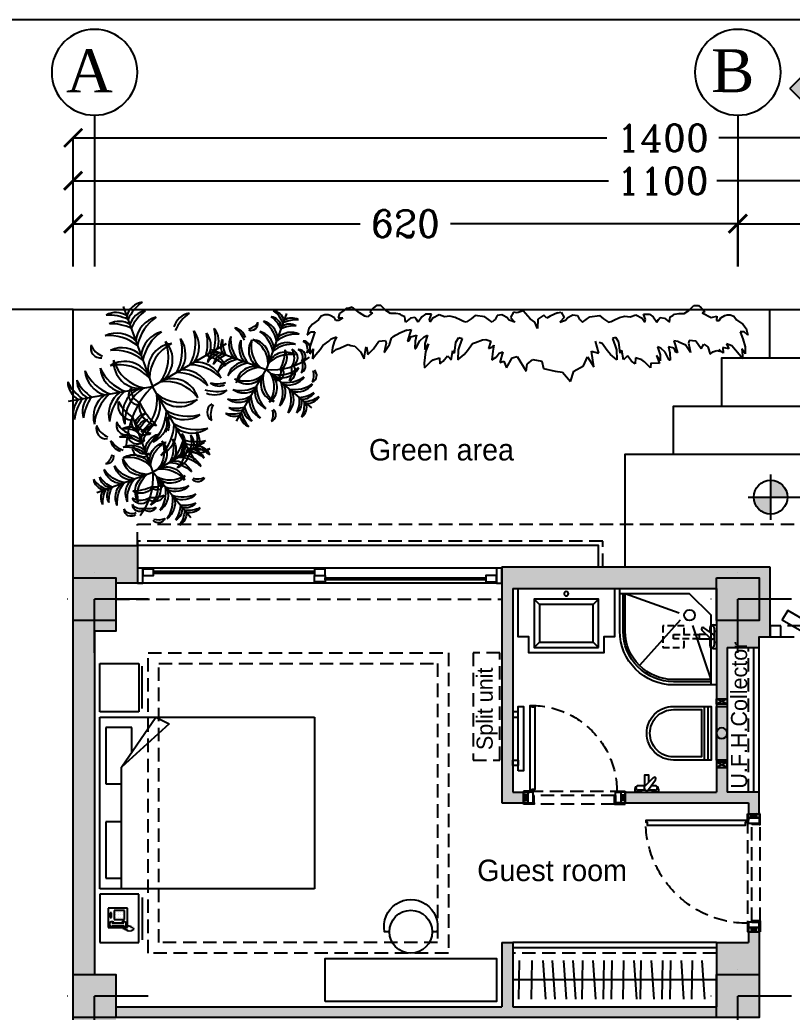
# Model space of a CAD drawing. Header units: millimetres. Extents: x 118878 to 201916, y 10986 to 20993.
# Drawn here: x 179731 to 180452, y 17538 to 18463 of the extents above; entities that cross this region are included whole.
import ezdxf
from ezdxf.enums import TextEntityAlignment as Align

# ---------------------------------------------------------------- set-up
doc = ezdxf.new("R2010")
doc.units = ezdxf.units.MM
doc.header["$LTSCALE"] = 100
doc.linetypes.add('DASHDOT', pattern=[1, 0.5, -0.25, 0, -0.25])
doc.linetypes.add('HIDDEN2', pattern=[0.1875, 0.125, -0.0625])
for name, color, linetype in [('0-ceiling opening', 240, 'HIDDEN2'), ('0-NIVO', 51, 'Continuous'), ('0-WIN', 187, 'Continuous'), ('1', 1, 'Continuous'), ('2', 2, 'Continuous'), ('3', 3, 'Continuous'), ('7', 7, 'Continuous'), ('8', 8, 'HIDDEN2'), ('9', 11, 'Continuous'), ('AX', 1, 'Continuous'), ('bou', 4, 'Continuous'), ('DOOR', 2, 'Continuous'), ('furniture faz2', 181, 'Continuous'), ('K', 9, 'HIDDEN2'), ('text', 201, 'Continuous'), ('TOOLS', 1, 'Continuous'), ('TREE', 83, 'Continuous')]:
    doc.layers.add(name, color=color, linetype=linetype)
doc.styles.add('ROMANC', font='ROMANC.SHX')
doc.styles.add('SANSSERIFBOLDOBLIQUE', font='romantic.ttf', dxfattribs={"height": 0.5})
doc.styles.add('SHEET', font='andlso.ttf')
doc.dimstyles.new('1', dxfattribs={"dimtxt": 25, "dimasz": 17, "dimexe": 0, "dimexo": 0, "dimgap": 10, "dimtad": 0, "dimdec": 0, "dimzin": 0, "dimdsep": 46, "dimtxsty": 'ROMANC', "dimblk": 'ARCHTICK', "dimcen": 0, "dimclrd": 1, "dimclre": 1, "dimclrt": 3, "dimadec": 0, "dimazin": 0, "dimtfac": 1, "dimtdec": 0, "dimtofl": 0, "dimtmove": 2, "dimatfit": 3, "dimldrblk": 'ARCHTICK', "dimfxl": 1, "dimtolj": 1, "dimtzin": 0, "dimarcsym": 0})

# ---------------------------------------------------------------- blocks, each defined once
blk = doc.blocks.new('d-entry')
at = {"layer": '1', "linetype": 'HIDDEN2'}
blk.add_arc((-40, 5), 120, 152.04671, 177.95329, dxfattribs=at)
at = {"layer": '2'}
for points in [[(-146.42, 60.67), (-16.52, -14.33), (-11.52, -5.67), (-141.42, 69.33)], [(-190, 0), (-160, 0), (-160, 10), (-190, 10)], [(-10.18, 0), (-0.18, 0), (-0.18, 10), (-10.18, 10)]]:
    blk.add_lwpolyline(points, close=True, dxfattribs=at)
for radius in [3, 2]:
    blk.add_circle((-40, 5), radius, dxfattribs=at)
at = {"layer": '8'}
for p, q in [((-10.18, 10), (-160, 10)), ((-160, 0), (-10.18, 0))]:
    blk.add_line(p, q, dxfattribs=at)
blk = doc.blocks.new('D-W-90-16')
at = {"layer": 'DOOR', "color": 1}
for p, q in [((-7.5, 4), (-2.5, 1)), ((-2.5, 4), (-7.5, 1)), ((-7.5, -106), (-2.5, -103)), ((-2.5, -106), (-7.5, -103))]:
    blk.add_line(p, q, dxfattribs=at)
at = {"layer": 'DOOR', "color": 8, "linetype": 'HIDDEN2'}
for p, q in [((-11, -96), (-11, -6)), ((-3, -96), (-3, -6)), ((1, -2), (1, -100))]:
    blk.add_line(p, q, dxfattribs=at)
at = {"layer": 'DOOR', "color": 1}
for points in [[(-11, 4), (-10, 4), (-10, -6), (-11, -6)], [(-7.5, 4), (-7.5, 1), (-2.5, 1), (-2.5, 4)], [(1, 4), (0, 4), (0, -2), (1, -2)], [(-3, -6), (-3, -5), (-10, -5), (-10, -6)], [(-11, -106), (-10, -106), (-10, -96), (-11, -96)], [(-3, -96), (-3, -97), (-10, -97), (-10, -96)], [(1, -106), (0, -106), (0, -100), (1, -100)], [(-7.5, -106), (-7.5, -103), (-2.5, -103), (-2.5, -106)]]:
    blk.add_lwpolyline(points, close=True, dxfattribs=at)
at = {"layer": 'DOOR'}
for points in [[(-10, 4), (-10, 0), (0, 0), (0, 4)], [(-10, -106), (-10, -102), (0, -102), (0, -106)]]:
    blk.add_lwpolyline(points, close=True, dxfattribs=at)
at = {"layer": 'DOOR', "color": 3}
for points in [[(0, -5), (0, 0), (-10, 0), (-10, -5)], [(1.5, -2.3), (95.9, -2.3), (95.9, -3.8), (94.7, -3.8), (94.7, -6.8), (2.7, -6.8), (2.7, -3.8), (1.5, -3.8)], [(0, -97), (0, -102), (-10, -102), (-10, -97)]]:
    blk.add_lwpolyline(points, close=True, dxfattribs=at)
at = {"layer": 'DOOR', "color": 1}
blk.add_circle((0.75, -3.05), 0.75, dxfattribs=at)
at = {"layer": 'DOOR', "color": 1, "linetype": 'HIDDEN2'}
blk.add_arc((0.75, -3.05), 95.15, 270.45163, 359.54837, dxfattribs=at)
blk = doc.blocks.new('RECTANG')
for p, q in [((1, 1), (0, 1)), ((0, 1), (0, 0)), ((1, 0), (1, 1)), ((0, 0), (1, 0))]:
    blk.add_line(p, q)
blk = doc.blocks.new('bed-160')
for p, q in [((0, 85), (0, 130)), ((0, 130), (36.36, 130)), ((36.36, 130), (36.36, 85)), ((39.55, 88.15), (39.55, 127.57)), ((11.15, 114.09), (22.23, 114.09)), ((11.15, 111.87), (22.23, 111.87)), ((21.6, 116.34), (22.05, 117.67)), ((22.49, 116.78), (22.93, 118.11)), ((23.38, 117.23), (23.82, 118.56)), ((24.26, 117.67), (24.71, 119)), ((24.4, 113.77), (26.92, 114.57)), ((25.15, 118.11), (25.59, 119.44)), ((26.04, 118.56), (26.48, 119.89)), ((26.92, 118.56), (27.36, 119.89)), ((27.36, 114.12), (27.81, 115.45)), ((27.81, 118.56), (28.25, 119.89)), ((28.25, 114.57), (28.69, 115.9)), ((28.69, 118.56), (29.14, 119.89)), ((29.14, 115.01), (29.58, 116.34)), ((29.58, 118.11), (30.02, 119.44)), ((30.02, 115.45), (30.47, 116.78)), ((30.47, 117.67), (30.91, 119)), ((31.1, 116.63), (31.54, 117.96)), ((14.9, 106.52), (14.9, 106.52)), ((14.9, 104.44), (14.9, 104.44)), ((14.9, 102.37), (14.9, 102.37)), ((16.98, 106.52), (16.98, 106.52)), ((16.98, 104.44), (16.98, 104.44)), ((16.98, 102.37), (16.98, 102.37)), ((19.06, 106.52), (19.06, 106.52)), ((19.06, 104.44), (19.06, 104.44)), ((19.06, 102.37), (19.06, 102.37)), ((21.13, 106.52), (21.13, 106.52)), ((21.13, 104.44), (21.13, 104.44)), ((21.13, 102.37), (21.13, 102.37)), ((36.36, 85), (0, 85)), ((200, 80), (0, 80)), ((0, 80), (0, -80)), ((20, 80), (20, -33.23)), ((200, -80), (200, 80)), ((5.54, 17.46), (5.54, 69.96)), ((5.54, 69.96), (20, 69.96)), ((20, 17.46), (5.54, 17.46)), ((5.54, -70.39), (5.54, -17.89)), ((5.54, -17.89), (20, -17.89)), ((20, -33.23), (52.17, -80)), ((64.47, -73.61), (20, -33.23)), ((29.75, -47.41), (29.75, -70.39)), ((29.75, -70.39), (5.54, -70.39)), ((52.17, -80), (64.47, -73.61)), ((0, -80), (200, -80)), ((0, -85), (0, -130)), ((36.36, -85), (0, -85)), ((36.36, -130), (36.36, -85)), ((39.55, -88.15), (39.55, -127.57)), ((0, -130), (36.36, -130))]:
    blk.add_line(p, q)
at = {"extrusion": (0, 0, -1)}
for centre, start_param, end_param in [((11.15, 112.98), 2.853464, 8.14211), ((22.23, 112.98), 5.995057, 11.283703)]:
    blk.add_ellipse(centre, major_axis=(-1.64, 1.64), ratio=1, start_param=start_param, end_param=end_param, dxfattribs=at)
at = {"extrusion": (0, 0, -1), "rotation": 270}
for p, xscale, yscale, zscale in [((-25.64, 116.12), 18.1846601321781, 17.96035895911056, -18.1846601321781), ((-10.75, 106.87), 4.501684322508348, 1.038850228271157, -4.501684322508348), ((-22.87, 108.6), 8.310801826169257, 9.695935463864133, -8.310801826169257)]:
    blk.add_blockref('RECTANG', p, dxfattribs=dict(at, xscale=xscale, yscale=yscale, zscale=zscale))
blk = doc.blocks.new('D-WC-1')
at = {"layer": 'DOOR', "color": 8, "linetype": 'HIDDEN2'}
for p, q in [((81, 11), (6, 11)), ((81, 3), (6, 3)), ((2, -1), (85, -1))]:
    blk.add_line(p, q, dxfattribs=at)
at = {"layer": 'DOOR', "color": 1}
for p, q in [((-4, 7.5), (-1, 2.5)), ((-4, 2.5), (-1, 7.5)), ((91, 7.5), (88, 2.5)), ((91, 2.5), (88, 7.5))]:
    blk.add_line(p, q, dxfattribs=at)
for points in [[(-4, 11), (-4, 10), (6, 10), (6, 11)], [(6, 3), (5, 3), (5, 10), (6, 10)], [(91, 11), (91, 10), (81, 10), (81, 11)], [(81, 3), (82, 3), (82, 10), (81, 10)], [(-4, 7.5), (-1, 7.5), (-1, 2.5), (-4, 2.5)], [(91, -1), (91, 0), (85, 0), (85, -1)], [(91, 7.5), (88, 7.5), (88, 2.5), (91, 2.5)], [(-4, -1), (-4, 0), (2, 0), (2, -1)]]:
    blk.add_lwpolyline(points, close=True, dxfattribs=at)
at = {"layer": 'DOOR'}
for points in [[(-4, 0), (0, 0), (0, 10), (-4, 10)], [(91, 0), (87, 0), (87, 10), (91, 10)]]:
    blk.add_lwpolyline(points, close=True, dxfattribs=at)
at = {"layer": 'DOOR', "color": 3}
for points in [[(5, 0), (0, 0), (0, 10), (5, 10)], [(82, 0), (87, 0), (87, 10), (82, 10)], [(2.3, -1.5), (2.3, -80.9), (3.8, -80.9), (3.8, -79.7), (6.8, -79.7), (6.8, -2.7), (3.8, -2.7), (3.8, -1.5)]]:
    blk.add_lwpolyline(points, close=True, dxfattribs=at)
at = {"layer": 'DOOR', "color": 1}
blk.add_circle((3.05, -0.75), 0.75, dxfattribs=at)
at = {"layer": 'DOOR', "color": 1, "linetype": 'HIDDEN2'}
blk.add_arc((3.05, -0.75), 80.15, 270.45163, 359.54837, dxfattribs=at)
blk = doc.blocks.new('geberit toilet')
for p, q in [((-27, -4), (-32, -14)), ((-32, -4), (-27, -14)), ((27, -4), (32, -14)), ((32, -4), (27, -14))]:
    blk.add_line(p, q)
for points in [[(-27, -14), (-32, -14), (-32, -4), (-27, -4)], [(-25, -14), (25, -14), (25, -4), (-25, -4)], [(27, -14), (32, -14), (32, -4), (27, -4)], [(-25, -25), (25, -25), (25, -22), (-25, -22)]]:
    blk.add_lwpolyline(points, close=True)
for points in [[(0, -79), (0, -79, 0.414214), (25, -54), (25, -19), (-25, -19), (-25, -54, 0.414214)], [(0, -76, 0.414214), (22, -54), (22, -28), (-22, -28), (-22, -54, 0.414214)]]:
    blk.add_lwpolyline(points, format="xyb", close=True)
blk.add_circle((0, -9), 5)
blk = doc.blocks.new('shir-1')
for p, q in [((-19, 3), (-19, 0)), ((-13, 0), (-19, 0)), ((-9.31, 6), (-16, 6)), ((-9.22, 2), (-16, 2)), ((-13, 2), (-13, 0)), ((0, 2), (-6.78, 2)), ((0, 6), (-3.68, 6)), ((-3, 2), (-3, 0)), ((3, 0), (-3, 0)), ((3, 3), (3, 0))]:
    blk.add_line(p, q)
blk.add_lwpolyline([(-6.21, 2.49), (0.35, 11.59, 0.927043), (-1.94, 13.51), (-9.79, 5.51, 1)], format="xyb", close=True)
blk.add_lwpolyline([(-6, 9.37), (-6, 16), (-10, 16), (-10, 6)])
for centre, radius, start, end in [((-16, 3), 3, 90, 180), ((-16, 4), 2, 90, 270), ((0, 4), 2, 270, 90), ((0, 3), 3, 0, 90)]:
    blk.add_arc(centre, radius, start, end)
blk = doc.blocks.new('SSS-90')
for p, q in [((15, -20), (10, -15)), ((50, -20), (55, -15)), ((10, -75), (15, -70)), ((50, -70), (55, -75))]:
    blk.add_line(p, q)
blk.add_lwpolyline([(0, -90), (45, -90), (45, -80), (60, -80), (60, -10), (45, -10), (45, 0), (0, 0), (0, -90)])
for points in [[(55, -75), (10, -75), (10, -15), (55, -15)], [(50, -70), (15, -70), (15, -20), (50, -20)]]:
    blk.add_lwpolyline(points, close=True)
at = {"ltscale": 0.4}
blk.add_circle((5, -45), 2, dxfattribs=at)
blk = doc.blocks.new('shir-dush')
for p, q in [((-19, 3), (-19, 0)), ((-13, 0), (-19, 0)), ((-9.31, 6), (-16, 6)), ((-9.22, 2), (-16, 2)), ((-13, 2), (-13, 0)), ((0, 2), (-6.78, 2)), ((0, 6), (-3.68, 6)), ((-3, 2), (-3, 0)), ((3, 0), (-3, 0)), ((3, 3), (3, 0))]:
    blk.add_line(p, q)
at = {"linetype": 'HIDDEN2', "ltscale": 0.5}
blk.add_lwpolyline([(-6, 30), (2, 30), (2, 50), (-18, 50), (-18, 30), (-10, 30)], dxfattribs=at)
blk.add_lwpolyline([(-6, 16), (-10, 16), (-10, 40), (-6, 40)], close=True, dxfattribs=at)
blk.add_lwpolyline([(-6.21, 2.49), (0.35, 11.59, 0.927043), (-1.94, 13.51), (-9.79, 5.51, 1)], format="xyb", close=True)
blk.add_lwpolyline([(-6, 9.37), (-6, 16), (-10, 16), (-10, 6)])
for centre, radius, start, end in [((-16, 3), 3, 90, 180), ((-16, 4), 2, 90, 270), ((0, 4), 2, 270, 90), ((0, 3), 3, 0, 90)]:
    blk.add_arc(centre, radius, start, end)
blk = doc.blocks.new('z-d-4')
for p, q in [((6.96, 34.81), (25, 85)), ((0.25, 33.8), (-41.82, 71.82)), ((-55, 5), (-4.49, 21.84))]:
    blk.add_line(p, q)
for points in [[(-60, 5), (-60, 40, -0.414214), (-10, 90), (25, 90)], [(-57, 5), (-57, 40, -0.414214), (-10, 87), (25, 87)], [(-55, 5), (-55, 40, -0.414214), (-10, 85), (25, 85)]]:
    blk.add_lwpolyline(points, format="xyb")
blk.add_lwpolyline([(25, 90), (30, 90), (30, 0), (-60, 0), (-60, 5), (5, 5), (25, 25), (25, 90)])
blk.add_circle((5, 25), 5)
blk = doc.blocks.new('stools')
blk.add_lwpolyline([(0, -20), (0, -24.49, 1.224745), (0, 24.49), (0, 20)], format="xyb")
for start, end in [(90, 270), (270, 90)]:
    blk.add_arc((0, 0), 20, start, end)
blk = doc.blocks.new('C1')
at = {"layer": 'AX'}
blk.add_line((0, 100), (0, 0), dxfattribs=at)
blk.add_circle((0, 128.35), 28.35, dxfattribs=at)
blk = doc.blocks.new('_ArchTick')
at = {"color": 0, "linetype": 'ByBlock', "const_width": 0.15}
blk.add_lwpolyline([(-0.5, -0.5), (0.5, 0.5)], dxfattribs=at)
blk = doc.blocks.new('*D245')
at = {"layer": 'AX', "color": 1, "linetype": 'Continuous', "lineweight": -2, "transparency": 16777216}
for p, q in [((0, 290), (0, 330)), ((0, 330), (267.86, 330)), ((620, 330), (352.14, 330)), ((620, 290), (620, 330))]:
    blk.add_line(p, q, dxfattribs=at)
at = {"layer": 'Defpoints', "color": 0, "transparency": 16777216}
for p in [(620, 330), (0, 290), (620, 290)]:
    blk.add_point(p, dxfattribs=at)
at = {"layer": 'AX', "color": 1, "lineweight": -2, "transparency": 16777216, "xscale": 17, "yscale": 17, "zscale": 17, "rotation": 180}
blk.add_blockref('_ArchTick', (0, 330), dxfattribs=at)
at = {"layer": 'AX', "color": 1, "lineweight": -2, "transparency": 16777216, "xscale": 17, "yscale": 17, "zscale": 17}
blk.add_blockref('_ArchTick', (620, 330), dxfattribs=at)
at = {"layer": 'AX', "color": 3, "transparency": 16777216, "insert": (310, 330), "char_height": 25, "attachment_point": 5, "style": 'ROMANC'}
blk.add_mtext('\\A1;620', dxfattribs=at)
blk = doc.blocks.new('*D246')
at = {"layer": 'AX', "color": 1, "linetype": 'Continuous', "lineweight": -2, "transparency": 16777216}
for p, q in [((620, 290), (620, 330)), ((620, 330), (812.26, 330)), ((1090, 330), (897.74, 330)), ((1090, 290), (1090, 330))]:
    blk.add_line(p, q, dxfattribs=at)
at = {"layer": 'Defpoints', "color": 0, "transparency": 16777216}
for p in [(1090, 330), (620, 290), (1090, 290)]:
    blk.add_point(p, dxfattribs=at)
at = {"layer": 'AX', "color": 1, "lineweight": -2, "transparency": 16777216, "xscale": 17, "yscale": 17, "zscale": 17, "rotation": 180}
blk.add_blockref('_ArchTick', (620, 330), dxfattribs=at)
at = {"layer": 'AX', "color": 1, "lineweight": -2, "transparency": 16777216, "xscale": 17, "yscale": 17, "zscale": 17}
blk.add_blockref('_ArchTick', (1090, 330), dxfattribs=at)
at = {"layer": 'AX', "color": 3, "transparency": 16777216, "insert": (855, 330), "char_height": 25, "attachment_point": 5, "style": 'ROMANC'}
blk.add_mtext('\\A1;470', dxfattribs=at)
blk = doc.blocks.new('col40x40')
at = {"layer": 'AX'}
h = blk.add_hatch(color=252, dxfattribs=at)
h.dxf.hatch_style = 1
h.paths.add_polyline_path([(-20, -20), (20, -20), (20, 20), (-20, 20)])
at = {"layer": 'AX', "linetype": 'DASHDOT'}
for p, q in [((0, 50), (0, -50)), ((50, 0), (-50, 0))]:
    blk.add_line(p, q, dxfattribs=at)
at = {"layer": 'AX', "color": 7}
blk.add_lwpolyline([(-20, -20), (20, -20), (20, 20), (-20, 20)], close=True, dxfattribs=at)
blk = doc.blocks.new('ax-t1')
at = {"xscale": -1}
for p in [(480, -980), (1080, -980), (480, -1350), (1080, -1350)]:
    blk.add_blockref('col40x40', p, dxfattribs=at)
blk = doc.blocks.new('*D247')
at = {"layer": 'AX', "color": 1, "linetype": 'Continuous', "lineweight": -2, "transparency": 16777216}
for p, q in [((0, 290), (0, 370)), ((0, 370), (499.52, 370)), ((1100, 370), (600.48, 370)), ((1100, 290), (1100, 370))]:
    blk.add_line(p, q, dxfattribs=at)
at = {"layer": 'Defpoints', "color": 0, "transparency": 16777216}
for p in [(0, 370), (0, 290), (1100, 290)]:
    blk.add_point(p, dxfattribs=at)
at = {"layer": 'AX', "color": 1, "lineweight": -2, "transparency": 16777216, "xscale": 17, "yscale": 17, "zscale": 17, "rotation": 180}
blk.add_blockref('_ArchTick', (0, 370), dxfattribs=at)
at = {"layer": 'AX', "color": 1, "lineweight": -2, "transparency": 16777216, "xscale": 17, "yscale": 17, "zscale": 17}
blk.add_blockref('_ArchTick', (1100, 370), dxfattribs=at)
at = {"layer": 'AX', "color": 3, "transparency": 16777216, "insert": (550, 370), "char_height": 25, "attachment_point": 5, "style": 'ROMANC'}
blk.add_mtext('\\A1;1100', dxfattribs=at)
blk = doc.blocks.new('*D253')
at = {"layer": 'AX', "color": 1, "linetype": 'Continuous', "lineweight": -2, "transparency": 16777216}
for p, q in [((0, 290), (0, 410)), ((0, 410), (497.89, 410)), ((1400, 410), (602.42, 410)), ((1400, 290), (1400, 410))]:
    blk.add_line(p, q, dxfattribs=at)
at = {"layer": 'Defpoints', "color": 0, "transparency": 16777216}
for p in [(1400, 410), (0, 290), (1400, 290)]:
    blk.add_point(p, dxfattribs=at)
at = {"layer": 'AX', "color": 1, "lineweight": -2, "transparency": 16777216, "xscale": 17, "yscale": 17, "zscale": 17, "rotation": 180}
blk.add_blockref('_ArchTick', (0, 410), dxfattribs=at)
at = {"layer": 'AX', "color": 1, "lineweight": -2, "transparency": 16777216, "xscale": 17, "yscale": 17, "zscale": 17}
blk.add_blockref('_ArchTick', (1400, 410), dxfattribs=at)
at = {"layer": 'AX', "color": 3, "transparency": 16777216, "insert": (550.16, 410), "char_height": 25, "attachment_point": 5, "style": 'ROMANC'}
blk.add_mtext('\\A1;1400', dxfattribs=at)
blk = doc.blocks.new('towel-warmer')
for points in [[(-30, 5), (30, 5), (30, 10), (-30, 10)], [(-25, 0), (-20, 0), (-20, 5), (-25, 5)], [(25, 0), (20, 0), (20, 5), (25, 5)]]:
    blk.add_lwpolyline(points, close=True)
blk = doc.blocks.new('TREE-CICAS')
at = {"layer": 'TREE'}
for p in [(-0.551, 3.127), (-3.127, -0.551), (0, -3.175), (3.127, -0.551)]:
    blk.add_line(p, (0, 0), dxfattribs=at)
for centre, radius, start, end in [((0.172, 2.429), 0.733, 90.3757, 153.71), ((0.906, 1.687), 1.649, 116.6206, 145.9237), ((-0.992, 2.224), 0.733, 46.29, 109.6243), ((-1.428, 1.275), 1.649, 54.0763, 83.3794), ((-0.932, 1.883), 0.733, 46.29, 109.6243), ((0.232, 2.088), 0.733, 90.3757, 153.71), ((0.966, 1.346), 1.649, 116.6206, 145.9237), ((-1.368, 0.935), 1.649, 54.0763, 83.3794), ((0.667, 1.506), 1.015, 94.6063, 164.7511), ((1.303, 0.975), 1.701, 114.9634, 158.6288), ((1.143, 1.998), 0.362, 347.0577, 122.8533), ((0.935, 1.794), 0.508, 5.1845, 88.654), ((-2.425, 2.013), 0.794, 311.7894, 355.382), ((-1.93, 1.724), 0.365, 281.2525, 40.258), ((-1.141, 1.187), 1.015, 35.2489, 105.3937), ((-1.558, 0.47), 1.701, 41.3712, 85.0366), ((0.767, 0.937), 1.015, 94.6063, 164.7511), ((1.404, 0.406), 1.701, 114.9634, 158.6288), ((-1.041, 0.618), 1.015, 35.2489, 105.3937), ((-1.458, -0.098), 1.701, 41.3712, 85.0366), ((-1.475, 3.096), 3.43, 295.4772, 336.6585), ((0.724, 1.14), 0.486, 318.8744, 98.9763), ((0.301, 0.906), 0.793, 353.7536, 64.097), ((1.143, 1.481), 0.362, 347.0577, 122.8533), ((0.935, 1.277), 0.508, 5.1845, 88.654), ((-2.32, 0.399), 0.733, 46.29, 109.6243), ((-1.017, 0.122), 0.989, 13.4259, 113.6346), ((0.914, 0.463), 0.989, 86.3654, 186.5741), ((1.41, 0.017), 1.497, 106.8122, 168.3335), ((-0.07, 0.714), 0.822, 341.4477, 59.3672), ((-2.016, 0.157), 2.682, 5.4007, 28.139), ((0.918, 0.731), 0.794, 4.618, 48.2106), ((1.413, 1.02), 0.365, 319.742, 78.7475), ((1.674, 0.611), 0.794, 4.618, 48.2106), ((2.169, 0.9), 0.365, 319.742, 78.7475), ((-2.757, -0.549), 1.649, 54.0763, 83.3794), ((-0.463, 0.914), 0.989, 176.3654, 276.5741), ((-0.017, 1.41), 1.497, 196.8122, 258.3335), ((-1.33, -0.466), 1.497, 31.6665, 93.1878), ((0.017, 1.41), 1.497, 281.6665, 343.1878), ((0.463, 0.914), 0.989, 263.4259, 3.6346), ((-0.193, -0.108), 1.588, 7.5759, 35.8942), ((0.928, 0.418), 0.552, 324.9865, 64.4034), ((-0.975, 1.303), 1.701, 204.9634, 248.6288), ((-1.506, 0.667), 1.015, 184.6063, 254.7511), ((-0.937, 0.767), 1.015, 184.6063, 254.7511), ((-0.406, 1.404), 1.701, 204.9634, 248.6288), ((0.327, 0.037), 0.495, 330.4398, 48.6694), ((0.611, 0.119), 0.357, 294.2257, 75.1279), ((0.406, 1.404), 1.701, 291.3712, 335.0366), ((0.937, 0.767), 1.015, 285.2489, 355.3937), ((0.975, 1.303), 1.701, 291.3712, 335.0366), ((1.506, 0.667), 1.015, 285.2489, 355.3937), ((-1.346, 0.966), 1.649, 206.6206, 235.9237), ((-2.088, 0.232), 0.733, 180.3757, 243.71), ((1.346, 0.966), 1.649, 304.0763, 333.3794), ((2.088, 0.232), 0.733, 296.29, 359.6243), ((1.685, 0.906), 1.649, 304.0763, 333.3794), ((2.426, 0.172), 0.733, 296.29, 359.6243), ((-1.187, -1.141), 1.015, 125.2489, 195.3937), ((-0.47, -1.558), 1.701, 131.3712, 175.0366), ((-0.618, -1.041), 1.015, 125.2489, 195.3937), ((0.098, -1.458), 1.701, 131.3712, 175.0366), ((-1.391, 0.228), 1.497, 276.8122, 338.3335), ((-0.98, -0.297), 0.989, 256.3654, 356.5741), ((-0.122, -1.017), 0.989, 103.4259, 203.6346), ((0.466, -1.33), 1.497, 121.6665, 183.1878), ((0.98, -0.297), 0.989, 183.4259, 283.6346), ((1.391, 0.228), 1.497, 201.6665, 263.1878), ((-0.466, -1.33), 1.497, 356.8122, 58.3335), ((0.122, -1.017), 0.989, 336.3654, 76.5741), ((-0.098, -1.458), 1.701, 4.9634, 48.6288), ((0.618, -1.041), 1.015, 344.6063, 54.7511), ((0.47, -1.558), 1.701, 4.9634, 48.6288), ((1.187, -1.141), 1.015, 344.6063, 54.7511), ((-2.216, -0.991), 0.733, 136.29, 199.6243), ((-1.268, -1.427), 1.649, 144.0763, 173.3794), ((-1.883, -0.932), 0.733, 136.29, 199.6243), ((-0.935, -1.368), 1.649, 144.0763, 173.3794), ((0.935, -1.368), 1.649, 6.6206, 35.9237), ((1.883, -0.932), 0.733, 340.3757, 43.71), ((1.273, -1.428), 1.649, 6.6206, 35.9237), ((2.221, -0.991), 0.733, 340.3757, 43.71), ((-1.453, -0.156), 1.701, 284.9634, 328.6288), ((1.453, -0.156), 1.701, 211.3712, 255.0366), ((-0.918, -0.789), 1.015, 264.6063, 334.7511), ((0.918, -0.789), 1.015, 205.2489, 275.3937), ((-2.697, -0.517), 1.649, 286.6206, 315.9237), ((-2.103, -1.375), 0.733, 260.3757, 323.71), ((-1.453, -0.734), 1.701, 284.9634, 328.6288), ((-0.918, -1.367), 1.015, 264.6063, 334.7511), ((1.453, -0.734), 1.701, 211.3712, 255.0366), ((0.918, -1.367), 1.015, 205.2489, 275.3937), ((0.839, -2.294), 0.794, 4.618, 48.2106), ((1.333, -2.005), 0.365, 319.742, 78.7475), ((-1.185, -1.158), 1.649, 286.6206, 315.9237), ((-0.591, -2.016), 0.733, 260.3757, 323.71), ((1.185, -1.158), 1.649, 224.0763, 253.3794), ((0.591, -2.016), 0.733, 216.29, 279.6243), ((-1.185, -1.508), 1.649, 286.6206, 315.9237), ((-0.591, -2.366), 0.733, 260.3757, 323.71), ((1.185, -1.508), 1.649, 224.0763, 253.3794), ((0.591, -2.366), 0.733, 216.29, 279.6243)]:
    blk.add_arc(centre, radius, start, end, dxfattribs=at)
blk = doc.blocks.new('P____________1')
at = {"color": 0, "linetype": 'Continuous'}
for p, q in [((-1.4043, 0.0735), (-1.4225, 0.0657)), ((-1.3886, 0.0735), (-1.4043, 0.0735)), ((-1.3599, 0.0787), (-1.3886, 0.0735)), ((-1.3052, 0.0579), (-1.3599, 0.0787)), ((-1.2035, 0.0761), (-1.2296, 0.0605)), ((-1.1826, 0.084), (-1.2035, 0.0761)), ((-1.1487, 0.084), (-1.1826, 0.084)), ((-1.1122, 0.0657), (-1.1487, 0.084)), ((1.1122, 0.0657), (1.1487, 0.084)), ((1.1487, 0.084), (1.1826, 0.084)), ((1.1826, 0.084), (1.2035, 0.0761)), ((1.2035, 0.0761), (1.2296, 0.0605)), ((-1.5868, 0.0448), (-1.6076, 0.0318)), ((-1.5607, 0.0501), (-1.5868, 0.0448)), ((-1.5372, 0.0501), (-1.5607, 0.0501)), ((-1.5216, 0.0475), (-1.5372, 0.0501)), ((-1.4903, 0.0396), (-1.5216, 0.0475)), ((-1.4799, 0.0292), (-1.4903, 0.0396)), ((-1.4538, 0.0553), (-1.4642, 0.0396)), ((-1.4642, 0.0396), (-1.4277, 0.0396)), ((-1.4277, 0.0396), (-1.459, 0.0292)), ((-1.4225, 0.0657), (-1.4538, 0.0553)), ((-1.2661, 0.0448), (-1.3052, 0.0579)), ((-1.2478, 0.0422), (-1.2661, 0.0448)), ((-1.2113, 0.0579), (-1.2478, 0.0422)), ((-1.2296, 0.0605), (-1.2113, 0.0579)), ((-1.0784, 0.0553), (-1.1122, 0.0657)), ((-1.0392, 0.0553), (-1.0784, 0.0553)), ((-1.008, 0.0527), (-1.0392, 0.0553)), ((-0.9949, 0.0475), (-1.008, 0.0527)), ((-0.9741, 0.0422), (-0.9949, 0.0475)), ((-0.9693, 0.0237), (-0.9741, 0.0422)), ((-0.9327, 0.0383), (-0.9693, 0.0237)), ((-0.9009, 0.0408), (-0.9327, 0.0383)), ((-0.8887, 0.0334), (-0.9009, 0.0408)), ((-0.8496, 0.0432), (-0.8765, 0.0237)), ((-0.8227, 0.053), (-0.8496, 0.0432)), ((-0.7787, 0.053), (-0.8227, 0.053)), ((-0.7933, 0.0334), (-0.7787, 0.053)), ((-0.7689, 0.0383), (-0.7885, 0.0237)), ((-0.7225, 0.0506), (-0.7689, 0.0383)), ((-0.6809, 0.0432), (-0.7225, 0.0506)), ((-0.6418, 0.0457), (-0.6809, 0.0432)), ((-0.6027, 0.0408), (-0.6418, 0.0457)), ((-0.5611, 0.031), (-0.6027, 0.0408)), ((-0.456, 0.0481), (-0.4853, 0.0359)), ((-0.3851, 0.0432), (-0.456, 0.0481)), ((-0.3313, 0.0237), (-0.3851, 0.0432)), ((-0.2947, 0.0481), (-0.3093, 0.0334)), ((-0.2604, 0.0506), (-0.2947, 0.0481)), ((-0.2507, 0.0481), (-0.2604, 0.0506)), ((-0.2238, 0.0408), (-0.2507, 0.0481)), ((-0.2067, 0.031), (-0.2238, 0.0408)), ((-0.1749, 0.0603), (-0.1969, 0.0408)), ((-0.1969, 0.0408), (-0.1651, 0.0237)), ((-0.148, 0.0579), (-0.1749, 0.0603)), ((-0.104, 0.0652), (-0.148, 0.0579)), ((-0.0527, 0.0359), (-0.104, 0.0652)), ((0.0464, 0.049), (0.0023, 0.0347)), ((0.0695, 0.038), (0.0464, 0.049)), ((0.0949, 0.0446), (0.0695, 0.038)), ((0.148, 0.0579), (0.0949, 0.0446)), ((0.148, 0.0579), (0.1749, 0.0603)), ((0.1969, 0.0408), (0.1651, 0.0237)), ((0.1749, 0.0603), (0.1969, 0.0408)), ((0.2067, 0.031), (0.2238, 0.0408)), ((0.2238, 0.0408), (0.2507, 0.0481)), ((0.2507, 0.0481), (0.2604, 0.0506)), ((0.2604, 0.0506), (0.2947, 0.0481)), ((0.2947, 0.0481), (0.3093, 0.0334)), ((0.3313, 0.0237), (0.3851, 0.0432)), ((0.3851, 0.0432), (0.456, 0.0481)), ((0.456, 0.0481), (0.4853, 0.0359)), ((0.5611, 0.031), (0.6027, 0.0408)), ((0.6027, 0.0408), (0.6418, 0.0457)), ((0.6418, 0.0457), (0.6809, 0.0432)), ((0.6809, 0.0432), (0.7225, 0.0506)), ((0.7225, 0.0506), (0.7689, 0.0383)), ((0.7689, 0.0383), (0.7885, 0.0237)), ((0.7933, 0.0334), (0.7787, 0.053)), ((0.7787, 0.053), (0.8227, 0.053)), ((0.8227, 0.053), (0.8496, 0.0432)), ((0.8496, 0.0432), (0.8765, 0.0237)), ((0.8887, 0.0334), (0.9009, 0.0408)), ((0.9009, 0.0408), (0.9327, 0.0383)), ((0.9327, 0.0383), (0.9693, 0.0237)), ((0.9693, 0.0237), (0.9741, 0.0422)), ((0.9741, 0.0422), (0.9949, 0.0475)), ((0.9949, 0.0475), (1.008, 0.0527)), ((1.008, 0.0527), (1.0392, 0.0553)), ((1.0392, 0.0553), (1.0784, 0.0553)), ((1.0784, 0.0553), (1.1122, 0.0657)), ((1.2296, 0.0605), (1.2113, 0.0579)), ((1.2113, 0.0579), (1.276, 0.0402)), ((1.276, 0.0402), (1.3181, 0.0455)), ((1.3181, 0.0455), (1.315, 0.0292)), ((1.3359, 0.0292), (1.3463, 0.0396)), ((1.3463, 0.0396), (1.3776, 0.0475)), ((1.3776, 0.0475), (1.3932, 0.0501)), ((1.3932, 0.0501), (1.4167, 0.0501)), ((1.4167, 0.0501), (1.4428, 0.0448)), ((1.4428, 0.0448), (1.4636, 0.0318)), ((-1.678, 0), (-1.69, -0.025)), ((-1.652, 0.0162), (-1.678, 0)), ((-1.6076, 0.0318), (-1.652, 0.0162)), ((-1.459, 0.0292), (-1.4799, 0.0292)), ((-0.8765, 0.0237), (-0.8887, 0.0334)), ((-0.7885, 0.0237), (-0.7933, 0.0334)), ((-0.5416, 0.0261), (-0.5611, 0.031)), ((-0.522, 0.0237), (-0.5416, 0.0261)), ((-0.4853, 0.0359), (-0.522, 0.0237)), ((-0.3167, 0.031), (-0.3313, 0.0237)), ((-0.3093, 0.0334), (-0.3167, 0.031)), ((-0.1651, 0.0237), (-0.2067, 0.031)), ((-0.0184, 0.0237), (-0.0527, 0.0359)), ((0, 0), (-0.0184, 0.0237)), ((0.0023, 0.0347), (0, 0)), ((0.1651, 0.0237), (0.2067, 0.031)), ((0.3093, 0.0334), (0.3167, 0.031)), ((0.3167, 0.031), (0.3313, 0.0237)), ((0.4853, 0.0359), (0.522, 0.0237)), ((0.522, 0.0237), (0.5416, 0.0261)), ((0.5416, 0.0261), (0.5611, 0.031)), ((0.7885, 0.0237), (0.7933, 0.0334)), ((0.8765, 0.0237), (0.8887, 0.0334)), ((1.315, 0.0292), (1.3359, 0.0292)), ((1.4636, 0.0318), (1.508, 0.0162)), ((1.508, 0.0162), (1.534, 0)), ((1.534, 0), (1.546, -0.025)), ((-1.69, -0.025), (-1.6624, -0.0125)), ((-1.6624, -0.0125), (-1.6337, -0.0125)), ((-1.6337, -0.0125), (-1.652, -0.0386)), ((-1.5138, -0.0386), (-1.4747, -0.0308)), ((-1.4747, -0.0308), (-1.4929, -0.049)), ((-1.0862, -0.0594), (-1.0705, -0.036)), ((-1.0705, -0.036), (-1.0471, -0.0255)), ((-1.0106, -0.0177), (-1.0588, -0.0308)), ((-0.9596, -0.0057), (-1.0106, -0.0177)), ((-0.9596, -0.0057), (-0.9278, -0.0032)), ((-0.9376, -0.0179), (-0.9547, -0.0472)), ((-0.9425, -0.0448), (-0.9302, -0.0301)), ((-0.9278, -0.0032), (-0.9376, -0.0179)), ((-0.9302, -0.0301), (-0.8887, -0.0252)), ((-0.8887, -0.0252), (-0.8985, -0.0472)), ((-0.8642, -0.0448), (-0.8325, -0.0301)), ((-0.8325, -0.0301), (-0.808, -0.0252)), ((-0.808, -0.0252), (-0.8276, -0.0546)), ((-0.5978, -0.0497), (-0.5758, -0.0326)), ((-0.5758, -0.0326), (-0.5513, -0.0374)), ((0.5758, -0.0326), (0.5513, -0.0374)), ((0.5978, -0.0497), (0.5758, -0.0326)), ((1.5184, -0.0125), (1.4897, -0.0125)), ((1.4897, -0.0125), (1.508, -0.0386)), ((1.546, -0.025), (1.5184, -0.0125)), ((-1.652, -0.0386), (-1.6702, -0.0673)), ((-1.6702, -0.0673), (-1.6702, -0.0933)), ((-1.5946, -0.0777), (-1.5763, -0.0621)), ((-1.5763, -0.0621), (-1.532, -0.0464)), ((-1.532, -0.0464), (-1.5138, -0.0386)), ((-1.5059, -0.0699), (-1.5086, -0.0907)), ((-1.4929, -0.049), (-1.5059, -0.0699)), ((-1.4799, -0.0777), (-1.4512, -0.0725)), ((-1.4512, -0.0725), (-1.4095, -0.0621)), ((-1.4095, -0.0621), (-1.3886, -0.0594)), ((-1.3886, -0.0594), (-1.3704, -0.0621)), ((-1.3704, -0.0621), (-1.3417, -0.0647)), ((-1.3417, -0.0647), (-1.326, -0.0725)), ((-1.326, -0.0725), (-1.3, -0.0855)), ((-1.2687, -0.1012), (-1.2609, -0.0725)), ((-1.2609, -0.0725), (-1.2556, -0.0673)), ((-1.2556, -0.0673), (-1.2452, -0.0959)), ((-1.2035, -0.0751), (-1.1644, -0.0464)), ((-1.1644, -0.0464), (-1.1149, -0.0438)), ((-1.1096, -0.0542), (-1.1253, -0.0881)), ((-1.1253, -0.0881), (-1.0862, -0.0594)), ((-1.1149, -0.0438), (-1.1096, -0.0542)), ((-0.9547, -0.0472), (-0.9425, -0.0448)), ((-0.8985, -0.0472), (-0.9009, -0.0741)), ((-0.8936, -0.0741), (-0.8642, -0.0448)), ((-0.8276, -0.0546), (-0.8276, -0.0766)), ((-0.8276, -0.0766), (-0.8007, -0.057)), ((-0.8007, -0.057), (-0.8227, -0.0863)), ((-0.6076, -0.0912), (-0.5978, -0.0497)), ((-0.5709, -0.0643), (-0.5807, -0.079)), ((-0.5513, -0.0374), (-0.5709, -0.0643)), ((-0.5122, -0.0814), (-0.4756, -0.0546)), ((-0.4756, -0.0546), (-0.4536, -0.0521)), ((-0.4536, -0.0521), (-0.4022, -0.0423)), ((-0.4022, -0.0423), (-0.3778, -0.0399)), ((-0.3778, -0.0399), (-0.3411, -0.0472)), ((-0.3411, -0.0472), (-0.3582, -0.0741)), ((-0.3582, -0.0741), (-0.3338, -0.0692)), ((-0.3338, -0.0692), (-0.3191, -0.0619)), ((-0.3191, -0.0619), (-0.3264, -0.0839)), ((0.4519, -0.0902), (0.4279, -0.0472)), ((0.4756, -0.0546), (0.4536, -0.0521)), ((0.5122, -0.0814), (0.4756, -0.0546)), ((0.5513, -0.0374), (0.5709, -0.0643)), ((0.5709, -0.0643), (0.5807, -0.079)), ((0.6076, -0.0912), (0.5978, -0.0497)), ((0.906, -0.0718), (0.8815, -0.0669)), ((0.8815, -0.0669), (0.9011, -0.0963)), ((0.9378, -0.0865), (0.906, -0.0718)), ((1.0038, -0.0718), (0.9622, -0.0669)), ((0.9622, -0.0669), (0.972, -0.0889)), ((1.0331, -0.0474), (1.0013, -0.0449)), ((1.0013, -0.0449), (1.0111, -0.0596)), ((1.016, -0.0865), (1.0038, -0.0718)), ((1.0111, -0.0596), (1.0282, -0.0889)), ((1.0331, -0.0474), (1.0841, -0.0594)), ((1.1253, -0.0881), (1.0862, -0.0594)), ((1.1149, -0.0438), (1.1096, -0.0542)), ((1.1096, -0.0542), (1.1253, -0.0881)), ((1.1644, -0.0464), (1.1149, -0.0438)), ((1.2035, -0.0751), (1.1644, -0.0464)), ((1.2035, -0.0751), (1.2232, -0.0573)), ((1.2232, -0.0573), (1.2522, -0.0678)), ((1.2522, -0.0678), (1.2681, -0.0942)), ((1.3619, -0.0699), (1.3646, -0.0907)), ((1.4063, -0.0743), (1.3619, -0.0699)), ((1.4272, -0.0639), (1.3881, -0.0561)), ((1.3881, -0.0561), (1.4063, -0.0743)), ((1.4819, -0.0959), (1.4272, -0.0639)), ((1.508, -0.0386), (1.5262, -0.0673)), ((1.5262, -0.0673), (1.5262, -0.0933)), ((-1.6702, -0.0933), (-1.6467, -0.0751)), ((-1.6467, -0.0751), (-1.652, -0.1116)), ((-1.652, -0.1116), (-1.6259, -0.0959)), ((-1.6259, -0.0959), (-1.5946, -0.0777)), ((-1.5086, -0.0907), (-1.4799, -0.0777)), ((-1.3, -0.0855), (-1.2713, -0.1116)), ((-1.2713, -0.1116), (-1.2687, -0.1012)), ((-1.2452, -0.0959), (-1.2035, -0.0751)), ((-0.9009, -0.0741), (-0.8936, -0.0741)), ((-0.8227, -0.0863), (-0.8325, -0.1279)), ((-0.7665, -0.1157), (-0.72, -0.1083)), ((-0.72, -0.1083), (-0.7176, -0.1303)), ((-0.6907, -0.1206), (-0.6613, -0.101)), ((-0.6613, -0.101), (-0.632, -0.1157)), ((-0.632, -0.1157), (-0.6198, -0.0814)), ((-0.6198, -0.0814), (-0.6076, -0.0912)), ((-0.5807, -0.079), (-0.5831, -0.1157)), ((-0.5831, -0.1157), (-0.566, -0.1083)), ((-0.566, -0.1083), (-0.5367, -0.0961)), ((-0.5367, -0.0961), (-0.5122, -0.0814)), ((-0.3264, -0.0839), (-0.3338, -0.1157)), ((-0.3338, -0.1157), (-0.302, -0.1059)), ((-0.302, -0.1059), (-0.28, -0.0912)), ((-0.28, -0.0912), (-0.2531, -0.0863)), ((-0.2531, -0.0863), (-0.2751, -0.1254)), ((-0.2262, -0.145), (-0.1847, -0.1083)), ((-0.1847, -0.1083), (-0.148, -0.1034)), ((-0.148, -0.1034), (-0.0812, -0.1573)), ((0.3379, -0.1372), (0.3681, -0.1036)), ((0.3681, -0.1036), (0.415, -0.1405)), ((0.415, -0.1405), (0.3983, -0.0835)), ((0.3983, -0.0835), (0.4519, -0.0902)), ((0.5367, -0.0961), (0.5122, -0.0814)), ((0.566, -0.1083), (0.5367, -0.0961)), ((0.5831, -0.1157), (0.566, -0.1083)), ((0.5807, -0.079), (0.5831, -0.1157)), ((0.6198, -0.0814), (0.6076, -0.0912)), ((0.632, -0.1157), (0.6198, -0.0814)), ((0.6613, -0.101), (0.632, -0.1157)), ((0.6907, -0.1206), (0.6613, -0.101)), ((0.72, -0.1083), (0.7176, -0.1303)), ((0.7665, -0.1157), (0.72, -0.1083)), ((0.9011, -0.1183), (0.8742, -0.0987)), ((0.8742, -0.0987), (0.8962, -0.128)), ((0.9011, -0.0963), (0.9011, -0.1183)), ((0.9671, -0.1158), (0.9378, -0.0865)), ((0.972, -0.0889), (0.9744, -0.1158)), ((1.0282, -0.0889), (1.016, -0.0865)), ((1.2681, -0.0942), (1.2891, -0.0863)), ((1.2891, -0.0863), (1.3181, -0.081)), ((1.3181, -0.081), (1.3502, -0.0842)), ((1.3646, -0.0907), (1.3359, -0.0777)), ((1.508, -0.1116), (1.4819, -0.0959)), ((1.5262, -0.0933), (1.5027, -0.0751)), ((1.5027, -0.0751), (1.508, -0.1116)), ((-0.8325, -0.1279), (-0.83, -0.145)), ((-0.83, -0.145), (-0.786, -0.123)), ((-0.786, -0.123), (-0.7665, -0.1157)), ((-0.7176, -0.1303), (-0.6907, -0.1206)), ((-0.2751, -0.1254), (-0.2458, -0.1206)), ((-0.2458, -0.1206), (-0.2262, -0.145)), ((-0.0812, -0.1573), (-0.0745, -0.1305)), ((-0.0745, -0.1305), (-0.0342, -0.1137)), ((-0.0342, -0.1137), (0.0328, -0.1204)), ((0.0328, -0.1204), (0.0462, -0.1472)), ((0.2675, -0.1573), (0.3379, -0.1372)), ((0.7176, -0.1303), (0.6907, -0.1206)), ((0.786, -0.123), (0.7665, -0.1157)), ((0.83, -0.145), (0.786, -0.123)), ((0.8325, -0.1279), (0.83, -0.145)), ((0.8962, -0.128), (0.8325, -0.1279)), ((0.9744, -0.1158), (0.9671, -0.1158)), ((0.0462, -0.1472), (0.1301, -0.1573)), ((0.1301, -0.1573), (0.1837, -0.1606)), ((0.1837, -0.1606), (0.2441, -0.1942)), ((0.2441, -0.1942), (0.2675, -0.1573))]:
    blk.add_line(p, q, dxfattribs=at)
blk = doc.blocks.new('cod-03')
at = {"layer": '1'}
for points in [[(18, 0, 0.414214), (0, 18), (0, 0)], [(0, 0), (-18, 0, 0.414214), (0, -18)]]:
    blk.add_hatch(color=256, dxfattribs=at).paths.add_polyline_path(points)
at = {"layer": '2'}
for p, q in [((0, 24), (0, -24)), ((-24, 0), (121.9, 0))]:
    blk.add_line(p, q, dxfattribs=at)
blk.add_circle((0, 0), 18, dxfattribs=at)
blk = doc.blocks.new('win-plan-11')
at = {"layer": '0-WIN'}
for p, q in [((-30, 14), (-365, 14)), ((-30, 0), (-360, 0))]:
    blk.add_line(p, q, dxfattribs=at)
for points in [[(-360, 0), (-365, 0), (-365, 14), (-360, 14)], [(-200, 7), (-190, 7), (-190, 13), (-200, 13)], [(-190, 9), (-40, 9), (-40, 11), (-190, 11)], [(-30, 7), (-40, 7), (-40, 13), (-30, 13)], [(-25, 0), (-30, 0), (-30, 14), (-25, 14)], [(-350, 1), (-360, 1), (-360, 7), (-350, 7)], [(-350, 3), (-200, 3), (-200, 5), (-350, 5)], [(-190, 1), (-200, 1), (-200, 7), (-190, 7)]]:
    blk.add_lwpolyline(points, close=True, dxfattribs=at)
blk = doc.blocks.new('SEC-SSS1')
at = {"layer": 'TOOLS'}
h = blk.add_hatch(color=3, dxfattribs=at)
h.dxf.hatch_style = 1
h.paths.add_polyline_path([(56.57, -56.57), (28.28, -28.28, -0.198912), (40, -56.57, -0.198912), (28.28, -84.85)])
h.paths.add_polyline_path([(28.28, -84.85, -0.198912), (0, -96.57), (0, -113.14)])
h.paths.add_polyline_path([(0, 0), (0, -16.57, -0.198912), (28.28, -28.28)])
at = {"layer": 'TOOLS', "color": 3}
for p, q in [((0, 0), (0, -16.57)), ((0, 0), (56.57, -56.57)), ((0, -113.14), (56.57, -56.57))]:
    blk.add_line(p, q, dxfattribs=at)
at = {"layer": 'TOOLS', "color": 3, "linetype": 'DASHDOT', "const_width": 10}
blk.add_lwpolyline([(0, -96.57), (0, -296.57)], dxfattribs=at)
at = {"layer": 'TOOLS', "color": 3}
blk.add_circle((0, -56.57), 40, dxfattribs=at)
blk = doc.blocks.new('SEC-S-N-1')
at = {"layer": '3', "xscale": -1}
blk.add_blockref('SEC-SSS1', (725, 262.66), dxfattribs=at)
blk = doc.blocks.new('AX-01')
at = {"layer": 'AX', "extrusion": (0, 0, -1), "xscale": 1.41093474426815, "yscale": 1.41093474426815, "zscale": -1.41093474426815}
for p in [(-20, 290), (-620, 290)]:
    blk.add_blockref('C1', p, dxfattribs=at)
at = {"layer": 'AX', "rotation": 180}
blk.add_blockref('ax-t1', (1100, -1370), dxfattribs=at)
at = {"layer": 'AX', "color": 3, "style": 'SANSSERIFBOLDOBLIQUE'}
for s, p in [('A', (15.3, 472.51)), ('B', (615.3, 472.51))]:
    blk.add_text(s, height=40, dxfattribs=at).set_placement(p, align=Align.MIDDLE)
at = {"layer": 'AX'}
dim = blk.add_linear_dim(base=(1400, 410), p1=(0, 290), p2=(1400, 290), dimstyle='1', override={"dimfxl": 0}, dxfattribs=at)
dim.commit()
dim.dimension.update_dxf_attribs({"geometry": '*D253', "text_midpoint": (550.16, 410), "dimtype": 160})
for base, p1, p2, picture, middle in [((0, 370), (1100, 290), (0, 290), '*D247', (550, 370)), ((620, 330), (0, 290), (620, 290), '*D245', (310, 330)), ((1090, 330), (620, 290), (1090, 290), '*D246', (855, 330))]:
    dim = blk.add_linear_dim(base=base, p1=p1, p2=p2, dimstyle='1', override={"dimfxl": 0}, dxfattribs=at)
    dim.commit()
    dim.dimension.update_dxf_attribs({"geometry": picture, "text_midpoint": middle})

msp = doc.modelspace()

# ---------------------------------------------------------------- hatches: boundary and pattern name
at = {"layer": '9'}
h = msp.add_hatch(color=256, dxfattribs=at)
h.paths.add_polyline_path([(179800.98, 16622.97), (179840.98, 16622.97), (179840.98, 16592.97), (179800.98, 16592.97)], flags=16)
h.paths.add_polyline_path([(179820.98, 17532.97), (179820.98, 17142.97), (179800.98, 17142.97), (179800.98, 16992.97), (179820.98, 16992.97), (179820.98, 16792.97), (179800.98, 16792.97), (179800.98, 16642.97), (179860.98, 16642.97), (179860.98, 16572.97), (179780.98, 16572.97), (179780.98, 17972.97), (179840.98, 17972.97), (179840.98, 17937.97), (179820.98, 17937.97), (179820.98, 17892.97), (179800.98, 17892.97), (179800.98, 17572.97), (179820.98, 17572.97), (179820.98, 17542.97), (180180.98, 17542.97), (180180.98, 17602.97), (180190.98, 17602.97), (180190.98, 17542.97), (180380.98, 17542.97), (180380.98, 17602.97), (180410.98, 17602.97), (180410.98, 17612.97), (180420.98, 17612.97), (180420.98, 17532.97)])
h.paths.add_polyline_path([(180675.98, 17752.97), (180675.98, 17717.97), (180640.98, 17717.97), (180640.98, 17542.97), (180700.98, 17542.97), (180700.98, 17532.97), (180570.98, 17532.97), (180570.98, 17542.97), (180630.98, 17542.97), (180630.98, 17592.97), (180570.98, 17592.97), (180570.98, 17602.97), (180630.98, 17602.97), (180630.98, 17772.97), (180640.98, 17772.97), (180640.98, 17762.97), (180860.98, 17762.97), (180860.98, 17887.97), (180830.98, 17887.97), (180830.98, 17932.97), (180640.98, 17932.97), (180640.98, 17867.97), (180630.98, 17867.97), (180630.98, 17877.97), (180620.98, 17877.97), (180620.98, 17952.97), (180680.98, 17952.97), (180680.98, 17972.97), (180760.98, 17972.97), (180760.98, 17952.97), (180780.98, 17952.97), (180780.98, 17972.97), (180820.98, 17972.97), (180820.98, 17952.97), (180840.98, 17952.97), (180840.98, 17972.97), (180880.98, 17972.97), (180880.98, 17672.97), (180860.98, 17672.97), (180860.98, 17752.97)])
h.paths.add_polyline_path([(180665.98, 17752.97), (180665.98, 17727.97), (180640.98, 17727.97), (180640.98, 17752.97)], flags=16)
h.paths.add_polyline_path([(180420.98, 17877.97), (180420.98, 17887.97), (180430.98, 17887.97), (180430.98, 17952.97), (180180.98, 17952.97), (180180.98, 17732.97), (180200.98, 17732.97), (180200.98, 17742.97), (180190.98, 17742.97), (180190.98, 17932.97), (180380.98, 17932.97), (180380.98, 17742.97), (180295.98, 17742.97), (180295.98, 17732.97), (180410.98, 17732.97), (180410.98, 17722.97), (180420.98, 17722.97), (180420.98, 17742.97), (180390.98, 17742.97), (180390.98, 17877.97)])
h.paths.add_polyline_path([(180820.98, 16827.97), (180830.98, 16827.97), (180830.98, 16862.97), (180880.98, 16862.97), (180880.98, 16802.97), (180820.98, 16802.97)])
h.paths.add_polyline_path([(180380.98, 16802.97), (180380.98, 16812.97), (180380.98, 16852.97), (180420.98, 16852.97), (180420.98, 16827.97), (180430.98, 16827.97), (180430.98, 16802.97)])
h.paths.add_polyline_path([(180800.98, 17032.97), (180860.98, 17032.97), (180860.98, 17532.97), (180800.98, 17532.97), (180800.98, 17552.97), (180830.98, 17552.97), (180830.98, 17572.97), (180860.98, 17572.97), (180860.98, 17582.97), (180880.98, 17582.97), (180880.98, 17012.97), (180800.98, 17012.97)])

# ---------------------------------------------------------------- linework, layer by layer
at = {"layer": '1'}
for p, q in [((180420.98, 17742.97), (180420.98, 17877.97)), ((180380.98, 17602.97), (180190.98, 17602.97))]:
    msp.add_line(p, q, dxfattribs=at)
at = {"layer": '2'}
for points in [[(179780.98, 17972.97), (179780.98, 18192.97), (180430.98, 18192.97)], [(180430.98, 18147.97), (180430.98, 18192.97), (180770.98, 18192.97), (180770.98, 18062.97), (180725.98, 18062.97)], [(180385.98, 18102.97), (180385.98, 18147.97), (180725.98, 18147.97), (180725.98, 18017.97), (180680.98, 18017.97)], [(180340.98, 18057.97), (180340.98, 18102.97), (180680.98, 18102.97), (180680.98, 17972.97)], [(180295.98, 17952.97), (180295.98, 18057.97), (180635.98, 18057.97), (180635.98, 17952.97)]]:
    msp.add_lwpolyline(points, dxfattribs=at)
at = {"layer": '3'}
for p, q in [((180415.98, 17742.97), (180415.98, 17877.97)), ((180380.98, 17597.97), (180190.98, 17597.97))]:
    msp.add_line(p, q, dxfattribs=at)
msp.add_lwpolyline([(178915.98, 15462.97), (181915.98, 15462.97), (181915.98, 18462.97), (178915.98, 18462.97)], close=True, dxfattribs=at)
msp.add_lwpolyline([(180270.98, 17952.97), (180270.98, 17972.97), (179840.98, 17972.97)], dxfattribs=at)
at = {"layer": '7'}
for p, q in [((180180.98, 17952.97), (180180.98, 17732.97)), ((180180.98, 17952.97), (180430.98, 17952.97)), ((180430.98, 17952.97), (180430.98, 17887.97)), ((180190.98, 17932.97), (180190.98, 17742.97)), ((180190.98, 17932.97), (180380.98, 17932.97)), ((180380.98, 17932.97), (180380.98, 17742.97)), ((180390.98, 17877.97), (180420.98, 17877.97)), ((180390.98, 17877.97), (180390.98, 17742.97)), ((180190.98, 17742.97), (180200.98, 17742.97)), ((180200.98, 17742.97), (180200.98, 17732.97)), ((180295.98, 17742.97), (180295.98, 17732.97)), ((180295.98, 17742.97), (180380.98, 17742.97)), ((180180.98, 17732.97), (180200.98, 17732.97)), ((180295.98, 17732.97), (180410.98, 17732.97)), ((180410.98, 17732.97), (180410.98, 17722.97)), ((180410.98, 17722.97), (180420.98, 17722.97)), ((180410.98, 17612.97), (180420.98, 17612.97)), ((180410.98, 17612.97), (180410.98, 17602.97)), ((180180.98, 17602.97), (180190.98, 17602.97)), ((180180.98, 17602.97), (180180.98, 17542.97)), ((180190.98, 17602.97), (180190.98, 17542.97)), ((180380.98, 17602.97), (180380.98, 17542.97)), ((180380.98, 17602.97), (180410.98, 17602.97)), ((179820.98, 17542.97), (180180.98, 17542.97)), ((180190.98, 17542.97), (180380.98, 17542.97))]:
    msp.add_line(p, q, dxfattribs=at)
for points in [[(179780.98, 17972.97), (179780.98, 18192.97), (178915.98, 18192.97)], [(179780.98, 16572.97), (179780.98, 17972.97), (179840.98, 17972.97), (179840.98, 17937.97), (179820.98, 17937.97), (179820.98, 17892.97), (179800.98, 17892.97), (179800.98, 17572.97)], [(180420.98, 17877.97), (180420.98, 17887.97), (180430.98, 17887.97)], [(180420.98, 17722.97), (180420.98, 17742.97), (180390.98, 17742.97)], [(180420.98, 17612.97), (180420.98, 17532.97), (179820.98, 17532.97)], [(179800.98, 17572.97), (179820.98, 17572.97), (179820.98, 17542.97)]]:
    msp.add_lwpolyline(points, dxfattribs=at)
at = {"layer": '8'}
for p, q in [((180410.98, 17742.97), (180410.98, 17877.97)), ((180380.98, 17592.97), (180190.98, 17592.97))]:
    msp.add_line(p, q, dxfattribs=at)
for points in [[(179840.98, 17972.97), (179840.98, 17992.97), (180620.98, 17992.97), (180620.98, 17952.97)], [(180274.98, 17952.97), (180274.98, 17976.97), (179840.98, 17976.97), (179840.98, 17972.97)]]:
    msp.add_lwpolyline(points, dxfattribs=at)
at = {"layer": 'bou', "color": 1}
msp.add_lwpolyline([(179780.98, 18192.97), (181180.98, 18192.97), (181180.98, 15492.97), (179780.98, 15492.97)], close=True, dxfattribs=at)
at = {"layer": 'furniture faz2'}
for p, q in [((180196.87, 17549.97), (180197.47, 17585.97)), ((180208.55, 17549.97), (180209.15, 17585.97)), ((180219.1, 17585.97), (180221.5, 17549.97)), ((180227.77, 17585.97), (180230.17, 17549.97)), ((180238.54, 17585.97), (180240.94, 17549.97)), ((180247.21, 17585.97), (180249.61, 17549.97)), ((180255.8, 17549.97), (180256.4, 17585.97)), ((180265.79, 17585.97), (180268.19, 17549.97)), ((180275.57, 17549.97), (180276.17, 17585.97)), ((180283.2, 17549.97), (180283.8, 17585.97)), ((180294.09, 17549.97), (180294.69, 17585.97)), ((180304.07, 17585.97), (180306.48, 17549.97)), ((180310.16, 17549.97), (180310.76, 17585.97)), ((180320.14, 17585.97), (180322.54, 17549.97)), ((180330.38, 17549.97), (180330.98, 17585.97)), ((180338.01, 17549.97), (180338.61, 17585.97)), ((180348, 17585.97), (180350.4, 17549.97)), ((180358.24, 17549.97), (180358.84, 17585.97)), ((180367.54, 17585.97), (180369.94, 17549.97)), ((180380.98, 17567.97), (180190.98, 17567.97))]:
    msp.add_line(p, q, dxfattribs=at)
at = {"layer": 'furniture faz2', "linetype": 'HIDDEN2'}
msp.add_lwpolyline([(180178.98, 17872.97), (180153.98, 17872.97), (180153.98, 17772.97), (180178.98, 17772.97)], close=True, dxfattribs=at)
at = {"layer": 'furniture faz2'}
msp.add_lwpolyline([(180015.98, 17547.97), (180015.98, 17587.97), (180175.98, 17587.97), (180175.98, 17547.97)], close=True, dxfattribs=at)
at = {"layer": 'K'}
msp.add_line((179820.98, 17922.97), (180180.98, 17922.97), dxfattribs=at)
for points in [[(180130.98, 17592.97), (179850.98, 17592.97), (179850.98, 17872.97), (180130.98, 17872.97)], [(180120.98, 17602.97), (179860.98, 17602.97), (179860.98, 17862.97), (180120.98, 17862.97)]]:
    msp.add_lwpolyline(points, close=True, dxfattribs=at)

# ---------------------------------------------------------------- block references
for p, xscale, yscale, zscale, rotation in [((179854.94, 18121.28), 25, 25, 25, 200), ((179961.05, 18136.89), 17.5, 17.5, 17.5, 330.0000000000001), ((179855.22, 18041.24), -17.5, 17.5, 17.5, 120)]:
    msp.add_blockref('TREE-CICAS', p, dxfattribs=dict(xscale=xscale, yscale=yscale, zscale=zscale, rotation=rotation))
at = {"xscale": -1, "rotation": 180}
msp.add_blockref('D-WC-1', (180204.98, 17742.97), dxfattribs=at)
at = {"layer": '0-ceiling opening', "xscale": -1}
msp.add_blockref('D-W-90-16', (180410.98, 17718.97), dxfattribs=at)
at = {"layer": '0-NIVO', "xscale": 0.8750000000129351, "yscale": 0.8750000000129351, "zscale": 0.8750000000129351}
msp.add_blockref('cod-03', (180431.59, 18018.01), dxfattribs=at)
at = {"layer": '2'}
msp.add_blockref('AX-01', (179780.98, 17942.97), dxfattribs=at)
at = {"layer": '2', "xscale": -1, "rotation": 180}
msp.add_blockref('win-plan-11', (180205.98, 17951.97), dxfattribs=at)
at = {"layer": '3'}
msp.add_blockref('SEC-S-N-1', (179780.98, 18192.97), dxfattribs=at)
at = {"layer": '7', "rotation": 180}
msp.add_blockref('d-entry', (180430.98, 17897.97), dxfattribs=at)
at = {"layer": 'furniture faz2', "xscale": -1}
for name, p, rotation in [('SSS-90', (180195.98, 17932.97), 90), ('bed-160', (179805.98, 17732.97), 180), ('geberit toilet', (180394.98, 17797.97), 270), ('towel-warmer', (180190.98, 17792.97), 270), ('stools', (180095.98, 17612.97), 270)]:
    msp.add_blockref(name, p, dxfattribs=dict(at, rotation=rotation))
at = {"layer": 'furniture faz2', "rotation": 90}
for name, p in [('z-d-4', (180380.98, 17902.97)), ('shir-dush', (180380.98, 17895.97))]:
    msp.add_blockref(name, p, dxfattribs=at)
at = {"layer": 'furniture faz2'}
msp.add_blockref('shir-1', (180323.98, 17742.97), dxfattribs=at)
at = {"layer": 'TREE', "color": 104, "xscale": 127, "yscale": 254, "zscale": 254}
msp.add_blockref('P____________1', (180214.02, 18175.28), dxfattribs=at)

# ---------------------------------------------------------------- texts
at = {"layer": 'furniture faz2', "style": 'SHEET'}
for s, p in [('U.F.H.Collector', (180409.6, 17746.26)), ('Split unit', (180172.37, 17782.25))]:
    msp.add_text(s, height=15, rotation=90, dxfattribs=at).set_placement(p)
at = {"layer": 'text', "style": 'SHEET'}
for s, p in [('Green area', (180056.91, 18052.23)), ('Guest room', (180157.89, 17660.15))]:
    msp.add_text(s, height=20, dxfattribs=at).set_placement(p)

doc.saveas('drawing.dxf')
